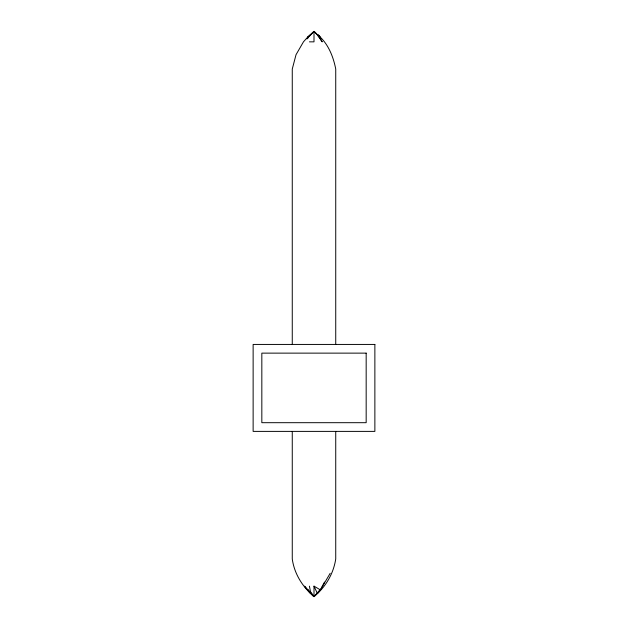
<?xml version="1.0" encoding="UTF-8"?>
<svg xmlns="http://www.w3.org/2000/svg" width="628" height="628" viewBox="0 0 628 628"><rect width="100%" height="100%" fill="white"/><g stroke="black" fill="none" stroke-linecap="round" stroke-linejoin="round"><path stroke-width="0.94" d="M335.737 344.317L335.737 69.049C333.233 56.182 327.879 42.869 317.305 34.564L318.545 36.024L314 31.4L307.642 38.057L308.411 36.267L314 31.4L318.529 35.961L314 31.4L309.243 36.267L310.695 34.564M307.642 38.057L308.411 36.267L303.457 41.848L296.031 54.699L292.263 69.049L292.263 344.317M324.472 582.093L320.398 589.888L314 596.6C302.649 586.992 294.336 573.945 292.263 558.951L292.263 431.515M330.187 573.301L320.398 589.888L314 586.152L314 596.6L304.502 586.152L308.937 591.733L314 596.6C325.555 587.18 333.492 573.78 335.737 558.951L335.737 431.515M314 586.152L317.336 593.413L320.39 589.692M320.17 590.336L314 596.6L307.642 589.943M317.744 593.02L319.471 590.956M306.974 38.936L308.215 37.476M320.296 589.716L314 596.6L307.492 589.716M309.423 41.848L314 41.848L314 31.4L318.451 36.055M318.584 35.961L317.234 34.564L319.581 36.267L320.618 38.057M307.704 589.716L314 596.6L310.499 591.733L309.423 586.152M318.757 36.267L317.234 34.564L322.243 41.848L317.305 34.564L319.581 36.267L320.359 38.057M319.785 37.476L321.026 38.936M307.61 589.692L310.256 593.02M309.588 591.812L310.687 593.429M374.869 344.434L253.131 344.434L253.131 431.389L374.869 431.389L374.869 344.434M366.171 353.132L261.829 353.132L261.829 422.691L366.171 422.691L366.171 353.132"/></g></svg>
